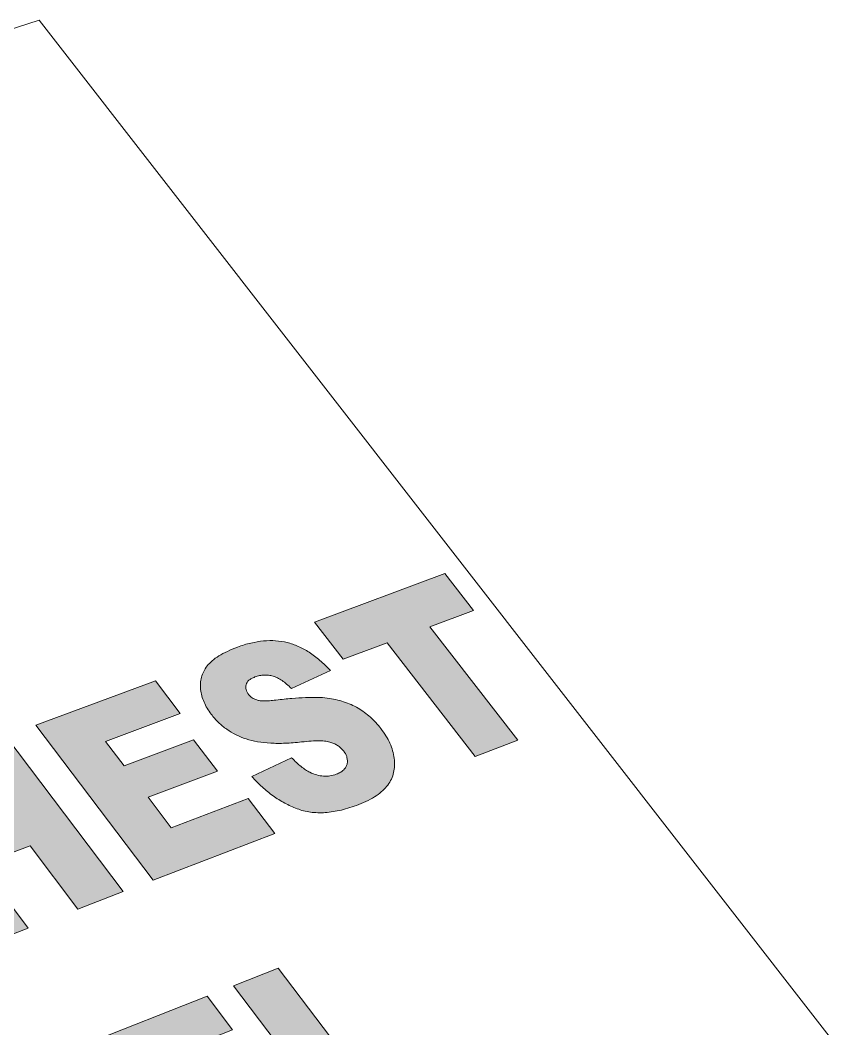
# Model space of a CAD drawing. Header units: millimetres. Extents: x 63.4 to 146.5, y -188.5 to -109.4.
# Drawn here: x 117.45 to 146.45, y -145.03 to -109.37 of the extents above; entities that cross this region are included whole.
import ezdxf

# ---------------------------------------------------------------- set-up
doc = ezdxf.new("R2010")
doc.units = ezdxf.units.MM
doc.header["$MEASUREMENT"] = 0
doc.layers.add('Ebene 1', color=7, linetype='Continuous', lineweight=0)

# ---------------------------------------------------------------- blocks, each defined once
blk = doc.blocks.new('Block_10')
at = {"layer": 'Ebene 1', "true_color": 0x3d3d3c, "transparency": 33554687}
h = blk.add_hatch(color=250, dxfattribs=at)
h.dxf.hatch_style = 2
h.paths.add_polyline_path([(132.461, -128.938), (127.844, -130.648), (128.858, -131.963), (130.416, -131.381), (133.524, -135.405), (135.036, -134.824), (131.931, -130.815), (133.471, -130.239), (132.461, -128.938)])
h = blk.add_hatch(color=250, dxfattribs=at)
h.dxf.hatch_style = 2
edge = h.paths.add_edge_path()
edge.add_spline(control_points=[(125.13, -131.534), (125, -131.582), (124.879, -131.633), (124.769, -131.685), (124.659, -131.737), (124.56, -131.79), (124.47, -131.846), (124.381, -131.902), (124.302, -131.959), (124.233, -132.019), (124.164, -132.078), (124.106, -132.139), (124.058, -132.202), (124.009, -132.265), (123.968, -132.33), (123.934, -132.396), (123.9, -132.463), (123.874, -132.531), (123.854, -132.6), (123.834, -132.669), (123.822, -132.741), (123.817, -132.813), (123.812, -132.886), (123.814, -132.96), (123.823, -133.035), (123.832, -133.11), (123.847, -133.185), (123.868, -133.259), (123.888, -133.333), (123.914, -133.406), (123.945, -133.479), (123.977, -133.552), (124.014, -133.623), (124.056, -133.694), (124.098, -133.765), (124.146, -133.835), (124.199, -133.905), (124.279, -134.01), (124.365, -134.107), (124.457, -134.197), (124.549, -134.286), (124.647, -134.367), (124.75, -134.44), (124.853, -134.513), (124.962, -134.578), (125.077, -134.635), (125.191, -134.692), (125.311, -134.74), (125.436, -134.781), (125.561, -134.822), (125.696, -134.855), (125.84, -134.88), (125.984, -134.905), (126.137, -134.922), (126.301, -134.931), (126.464, -134.94), (126.636, -134.941), (126.819, -134.934), (127.001, -134.926), (127.192, -134.911), (127.394, -134.888), (127.516, -134.873), (127.63, -134.863), (127.734, -134.856), (127.838, -134.849), (127.934, -134.846), (128.02, -134.848), (128.106, -134.849), (128.182, -134.854), (128.25, -134.863), (128.318, -134.872), (128.376, -134.885), (128.425, -134.902), (128.475, -134.918), (128.522, -134.937), (128.566, -134.958), (128.61, -134.98), (128.651, -135.003), (128.689, -135.029), (128.727, -135.055), (128.762, -135.083), (128.794, -135.114), (128.827, -135.144), (128.857, -135.177), (128.884, -135.213), (128.912, -135.249), (128.936, -135.286), (128.955, -135.323), (128.974, -135.36), (128.988, -135.398), (128.998, -135.436), (129.008, -135.473), (129.014, -135.511), (129.014, -135.55), (129.015, -135.589), (129.012, -135.628), (129.003, -135.668), (128.994, -135.707), (128.98, -135.743), (128.959, -135.778), (128.939, -135.813), (128.913, -135.845), (128.881, -135.875), (128.849, -135.906), (128.812, -135.933), (128.768, -135.959), (128.725, -135.985), (128.676, -136.008), (128.621, -136.029), (128.547, -136.057), (128.472, -136.077), (128.396, -136.088), (128.321, -136.1), (128.244, -136.103), (128.167, -136.097), (128.089, -136.091), (128.01, -136.077), (127.93, -136.055), (127.851, -136.032), (127.769, -136), (127.687, -135.96), (127.637, -135.936), (127.586, -135.907), (127.534, -135.874), (127.482, -135.84), (127.429, -135.802), (127.375, -135.759), (127.321, -135.716), (127.266, -135.668), (127.211, -135.616), (127.155, -135.563), (127.098, -135.506), (127.041, -135.445), (127.041, -135.445), (125.635, -136.106), (125.635, -136.106), (125.751, -136.239), (125.871, -136.363), (125.996, -136.477), (126.121, -136.591), (126.25, -136.696), (126.383, -136.791), (126.516, -136.886), (126.654, -136.972), (126.796, -137.048), (126.938, -137.125), (127.084, -137.192), (127.235, -137.249), (127.385, -137.306), (127.543, -137.346), (127.709, -137.369), (127.875, -137.391), (128.049, -137.396), (128.231, -137.384), (128.413, -137.371), (128.602, -137.341), (128.799, -137.294), (128.996, -137.247), (129.2, -137.183), (129.413, -137.101), (129.534, -137.055), (129.646, -137.006), (129.749, -136.954), (129.852, -136.902), (129.947, -136.847), (130.032, -136.789), (130.118, -136.732), (130.194, -136.672), (130.262, -136.609), (130.33, -136.547), (130.39, -136.481), (130.44, -136.413), (130.49, -136.346), (130.533, -136.275), (130.567, -136.201), (130.602, -136.128), (130.628, -136.052), (130.647, -135.973), (130.666, -135.894), (130.678, -135.812), (130.681, -135.727), (130.685, -135.643), (130.681, -135.556), (130.669, -135.466), (130.657, -135.377), (130.638, -135.288), (130.612, -135.2), (130.586, -135.111), (130.554, -135.023), (130.515, -134.935), (130.475, -134.848), (130.43, -134.76), (130.377, -134.673), (130.324, -134.587), (130.265, -134.5), (130.199, -134.414), (130.142, -134.341), (130.083, -134.27), (130.021, -134.203), (129.959, -134.136), (129.894, -134.073), (129.827, -134.013), (129.759, -133.953), (129.689, -133.896), (129.616, -133.843), (129.543, -133.79), (129.468, -133.74), (129.389, -133.694), (129.311, -133.647), (129.229, -133.605), (129.144, -133.567), (129.059, -133.528), (128.971, -133.494), (128.88, -133.465), (128.789, -133.435), (128.695, -133.409), (128.598, -133.388), (128.501, -133.366), (128.401, -133.349), (128.298, -133.336), (128.195, -133.324), (128.079, -133.317), (127.952, -133.314), (127.825, -133.31), (127.685, -133.312), (127.534, -133.317), (127.383, -133.323), (127.22, -133.334), (127.045, -133.349), (126.871, -133.364), (126.684, -133.383), (126.486, -133.408), (126.405, -133.418), (126.331, -133.426), (126.262, -133.431), (126.194, -133.436), (126.132, -133.438), (126.076, -133.438), (126.02, -133.438), (125.97, -133.435), (125.926, -133.429), (125.882, -133.423), (125.844, -133.414), (125.812, -133.402), (125.78, -133.393), (125.75, -133.381), (125.723, -133.369), (125.695, -133.356), (125.669, -133.342), (125.644, -133.326), (125.62, -133.31), (125.598, -133.293), (125.578, -133.274), (125.558, -133.256), (125.539, -133.235), (125.522, -133.214), (125.5, -133.185), (125.482, -133.156), (125.466, -133.126), (125.451, -133.097), (125.44, -133.068), (125.432, -133.039), (125.424, -133.01), (125.42, -132.98), (125.42, -132.951), (125.419, -132.922), (125.423, -132.893), (125.43, -132.864), (125.437, -132.835), (125.449, -132.808), (125.465, -132.782), (125.482, -132.756), (125.503, -132.732), (125.53, -132.709), (125.556, -132.687), (125.587, -132.666), (125.623, -132.646), (125.659, -132.626), (125.699, -132.608), (125.745, -132.591), (125.799, -132.571), (125.853, -132.555), (125.907, -132.543), (125.961, -132.532), (126.014, -132.525), (126.067, -132.523), (126.121, -132.52), (126.173, -132.522), (126.226, -132.529), (126.279, -132.535), (126.332, -132.547), (126.384, -132.562), (126.436, -132.578), (126.488, -132.599), (126.541, -132.625), (126.594, -132.652), (126.648, -132.683), (126.702, -132.72), (126.756, -132.756), (126.811, -132.798), (126.866, -132.844), (126.921, -132.891), (126.977, -132.943), (127.033, -133), (127.033, -133), (128.413, -132.364), (128.413, -132.364), (128.29, -132.231), (128.166, -132.111), (128.041, -132.004), (127.916, -131.896), (127.79, -131.802), (127.662, -131.719), (127.535, -131.637), (127.407, -131.567), (127.277, -131.509), (127.147, -131.452), (127.016, -131.407), (126.883, -131.374), (126.752, -131.342), (126.616, -131.321), (126.477, -131.312), (126.338, -131.302), (126.195, -131.304), (126.049, -131.317), (125.903, -131.33), (125.753, -131.355), (125.6, -131.391), (125.447, -131.427), (125.29, -131.475), (125.13, -131.534)], knot_values=[0, 0, 0, 0, 1, 1, 1, 2, 2, 2, 3, 3, 3, 4, 4, 4, 5, 5, 5, 6, 6, 6, 7, 7, 7, 8, 8, 8, 9, 9, 9, 10, 10, 10, 11, 11, 11, 12, 12, 12, 13, 13, 13, 14, 14, 14, 15, 15, 15, 16, 16, 16, 17, 17, 17, 18, 18, 18, 19, 19, 19, 20, 20, 20, 21, 21, 21, 22, 22, 22, 23, 23, 23, 24, 24, 24, 25, 25, 25, 26, 26, 26, 27, 27, 27, 28, 28, 28, 29, 29, 29, 30, 30, 30, 31, 31, 31, 32, 32, 32, 33, 33, 33, 34, 34, 34, 35, 35, 35, 36, 36, 36, 37, 37, 37, 38, 38, 38, 39, 39, 39, 40, 40, 40, 41, 41, 41, 42, 42, 42, 43, 43, 43, 44, 44, 44, 45, 45, 45, 46, 46, 46, 47, 47, 47, 48, 48, 48, 49, 49, 49, 50, 50, 50, 51, 51, 51, 52, 52, 52, 53, 53, 53, 54, 54, 54, 55, 55, 55, 56, 56, 56, 57, 57, 57, 58, 58, 58, 59, 59, 59, 60, 60, 60, 61, 61, 61, 62, 62, 62, 63, 63, 63, 64, 64, 64, 65, 65, 65, 66, 66, 66, 67, 67, 67, 68, 68, 68, 69, 69, 69, 70, 70, 70, 71, 71, 71, 72, 72, 72, 73, 73, 73, 74, 74, 74, 75, 75, 75, 76, 76, 76, 77, 77, 77, 78, 78, 78, 79, 79, 79, 80, 80, 80, 81, 81, 81, 82, 82, 82, 83, 83, 83, 84, 84, 84, 85, 85, 85, 86, 86, 86, 87, 87, 87, 88, 88, 88, 89, 89, 89, 90, 90, 90, 91, 91, 91, 92, 92, 92, 93, 93, 93, 94, 94, 94, 95, 95, 95, 96, 96, 96, 97, 97, 97, 98, 98, 98, 99, 99, 99, 100, 100, 100, 101, 101, 101, 102, 102, 102, 103, 103, 103, 104, 104, 104, 105, 105, 105, 106, 106, 106, 107, 107, 107, 108, 108, 108, 109, 109, 109, 110, 110, 110, 110], degree=3, periodic=0)
edge.add_line((125.13, -131.534), (125.13, -131.534))
h = blk.add_hatch(color=250, dxfattribs=at)
h.dxf.hatch_style = 2
h.paths.add_polyline_path([(122.228, -132.728), (117.995, -134.296), (122.144, -139.775), (126.444, -138.124), (125.501, -136.888), (122.786, -137.922), (121.968, -136.845), (124.416, -135.919), (123.573, -134.813), (121.124, -135.733), (120.465, -134.866), (123.107, -133.88), (122.228, -132.728)])
h = blk.add_hatch(color=250, dxfattribs=at)
h.dxf.hatch_style = 2
h.paths.add_polyline_path([(116.94, -134.687), (115.328, -135.284), (116.776, -137.206), (115.015, -137.867), (113.565, -135.937), (111.94, -136.539), (116.103, -142.095), (117.724, -141.472), (116.034, -139.223), (117.794, -138.557), (119.483, -140.797), (121.091, -140.179), (116.94, -134.687)])
h = blk.add_hatch(color=250, dxfattribs=at)
h.dxf.hatch_style = 2
h.paths.add_polyline_path([(126.568, -142.89), (124.987, -143.512), (129.216, -149.096), (133.236, -147.457), (132.193, -146.09), (129.748, -147.078), (126.568, -142.89)])
h = blk.add_hatch(color=250, dxfattribs=at)
h.dxf.hatch_style = 2
h.paths.add_polyline_path([(124.055, -143.878), (119.753, -145.571), (123.995, -151.225), (128.361, -149.444), (127.398, -148.17), (124.642, -149.284), (123.806, -148.173), (126.293, -147.173), (125.431, -146.033), (122.942, -147.025), (122.269, -146.131), (124.953, -145.066), (124.055, -143.878)])
at = {"layer": 'Ebene 1'}
for points in [[(132.461, -128.938), (127.844, -130.648), (128.858, -131.963), (130.416, -131.381), (133.524, -135.405), (135.036, -134.824), (131.931, -130.815), (133.471, -130.239), (132.461, -128.938)], [(122.228, -132.728), (117.995, -134.296), (122.144, -139.775), (126.444, -138.124), (125.501, -136.888), (122.786, -137.922), (121.968, -136.845), (124.416, -135.919), (123.573, -134.813), (121.124, -135.733), (120.465, -134.866), (123.107, -133.88), (122.228, -132.728)], [(116.94, -134.687), (115.328, -135.284), (116.776, -137.206), (115.015, -137.867), (113.565, -135.937), (111.94, -136.539), (116.103, -142.095), (117.724, -141.472), (116.034, -139.223), (117.794, -138.557), (119.483, -140.797), (121.091, -140.179), (116.94, -134.687)], [(126.568, -142.89), (124.987, -143.512), (129.216, -149.096), (133.236, -147.457), (132.193, -146.09), (129.748, -147.078), (126.568, -142.89)], [(124.055, -143.878), (119.753, -145.571), (123.995, -151.225), (128.361, -149.444), (127.398, -148.17), (124.642, -149.284), (123.806, -148.173), (126.293, -147.173), (125.431, -146.033), (122.942, -147.025), (122.269, -146.131), (124.953, -145.066), (124.055, -143.878)]]:
    blk.add_lwpolyline(points, dxfattribs=at)
blk.add_open_spline([(125.13, -131.534), (125, -131.582), (124.879, -131.633), (124.769, -131.685), (124.659, -131.737), (124.56, -131.79), (124.47, -131.846), (124.381, -131.902), (124.302, -131.959), (124.233, -132.019), (124.164, -132.078), (124.106, -132.139), (124.058, -132.202), (124.009, -132.265), (123.968, -132.33), (123.934, -132.396), (123.9, -132.463), (123.874, -132.531), (123.854, -132.6), (123.834, -132.669), (123.822, -132.741), (123.817, -132.813), (123.812, -132.886), (123.814, -132.96), (123.823, -133.035), (123.832, -133.11), (123.847, -133.185), (123.868, -133.259), (123.888, -133.333), (123.914, -133.406), (123.945, -133.479), (123.977, -133.552), (124.014, -133.623), (124.056, -133.694), (124.098, -133.765), (124.146, -133.835), (124.199, -133.905), (124.279, -134.01), (124.365, -134.107), (124.457, -134.197), (124.549, -134.286), (124.647, -134.367), (124.75, -134.44), (124.853, -134.513), (124.962, -134.578), (125.077, -134.635), (125.191, -134.692), (125.311, -134.74), (125.436, -134.781), (125.561, -134.822), (125.696, -134.855), (125.84, -134.88), (125.984, -134.905), (126.137, -134.922), (126.301, -134.931), (126.464, -134.94), (126.636, -134.941), (126.819, -134.934), (127.001, -134.926), (127.192, -134.911), (127.394, -134.888), (127.516, -134.873), (127.63, -134.863), (127.734, -134.856), (127.838, -134.849), (127.934, -134.846), (128.02, -134.848), (128.106, -134.849), (128.182, -134.854), (128.25, -134.863), (128.318, -134.872), (128.376, -134.885), (128.425, -134.902), (128.475, -134.918), (128.522, -134.937), (128.566, -134.958), (128.61, -134.98), (128.651, -135.003), (128.689, -135.029), (128.727, -135.055), (128.762, -135.083), (128.794, -135.114), (128.827, -135.144), (128.857, -135.177), (128.884, -135.213), (128.912, -135.249), (128.936, -135.286), (128.955, -135.323), (128.974, -135.36), (128.988, -135.398), (128.998, -135.436), (129.008, -135.473), (129.014, -135.511), (129.014, -135.55), (129.015, -135.589), (129.012, -135.628), (129.003, -135.668), (128.994, -135.707), (128.98, -135.743), (128.959, -135.778), (128.939, -135.813), (128.913, -135.845), (128.881, -135.875), (128.849, -135.906), (128.812, -135.933), (128.768, -135.959), (128.725, -135.985), (128.676, -136.008), (128.621, -136.029), (128.547, -136.057), (128.472, -136.077), (128.396, -136.088), (128.321, -136.1), (128.244, -136.103), (128.167, -136.097), (128.089, -136.091), (128.01, -136.077), (127.93, -136.055), (127.851, -136.032), (127.769, -136), (127.687, -135.96), (127.637, -135.936), (127.586, -135.907), (127.534, -135.874), (127.482, -135.84), (127.429, -135.802), (127.375, -135.759), (127.321, -135.716), (127.266, -135.668), (127.211, -135.616), (127.155, -135.563), (127.098, -135.506), (127.041, -135.445), (127.041, -135.445), (125.635, -136.106), (125.635, -136.106), (125.751, -136.239), (125.871, -136.363), (125.996, -136.477), (126.121, -136.591), (126.25, -136.696), (126.383, -136.791), (126.516, -136.886), (126.654, -136.972), (126.796, -137.048), (126.938, -137.125), (127.084, -137.192), (127.235, -137.249), (127.385, -137.306), (127.543, -137.346), (127.709, -137.369), (127.875, -137.391), (128.049, -137.396), (128.231, -137.384), (128.413, -137.371), (128.602, -137.341), (128.799, -137.294), (128.996, -137.247), (129.2, -137.183), (129.413, -137.101), (129.534, -137.055), (129.646, -137.006), (129.749, -136.954), (129.852, -136.902), (129.947, -136.847), (130.032, -136.789), (130.118, -136.732), (130.194, -136.672), (130.262, -136.609), (130.33, -136.547), (130.39, -136.481), (130.44, -136.413), (130.49, -136.346), (130.533, -136.275), (130.567, -136.201), (130.602, -136.128), (130.628, -136.052), (130.647, -135.973), (130.666, -135.894), (130.678, -135.812), (130.681, -135.727), (130.685, -135.643), (130.681, -135.556), (130.669, -135.466), (130.657, -135.377), (130.638, -135.288), (130.612, -135.2), (130.586, -135.111), (130.554, -135.023), (130.515, -134.935), (130.475, -134.848), (130.43, -134.76), (130.377, -134.673), (130.324, -134.587), (130.265, -134.5), (130.199, -134.414), (130.142, -134.341), (130.083, -134.27), (130.021, -134.203), (129.959, -134.136), (129.894, -134.073), (129.827, -134.013), (129.759, -133.953), (129.689, -133.896), (129.616, -133.843), (129.543, -133.79), (129.468, -133.74), (129.389, -133.694), (129.311, -133.647), (129.229, -133.605), (129.144, -133.567), (129.059, -133.528), (128.971, -133.494), (128.88, -133.465), (128.789, -133.435), (128.695, -133.409), (128.598, -133.388), (128.501, -133.366), (128.401, -133.349), (128.298, -133.336), (128.195, -133.324), (128.079, -133.317), (127.952, -133.314), (127.825, -133.31), (127.685, -133.312), (127.534, -133.317), (127.383, -133.323), (127.22, -133.334), (127.045, -133.349), (126.871, -133.364), (126.684, -133.383), (126.486, -133.408), (126.405, -133.418), (126.331, -133.426), (126.262, -133.431), (126.194, -133.436), (126.132, -133.438), (126.076, -133.438), (126.02, -133.438), (125.97, -133.435), (125.926, -133.429), (125.882, -133.423), (125.844, -133.414), (125.812, -133.402), (125.78, -133.393), (125.75, -133.381), (125.723, -133.369), (125.695, -133.356), (125.669, -133.342), (125.644, -133.326), (125.62, -133.31), (125.598, -133.293), (125.578, -133.274), (125.558, -133.256), (125.539, -133.235), (125.522, -133.214), (125.5, -133.185), (125.482, -133.156), (125.466, -133.126), (125.451, -133.097), (125.44, -133.068), (125.432, -133.039), (125.424, -133.01), (125.42, -132.98), (125.42, -132.951), (125.419, -132.922), (125.423, -132.893), (125.43, -132.864), (125.437, -132.835), (125.449, -132.808), (125.465, -132.782), (125.482, -132.756), (125.503, -132.732), (125.53, -132.709), (125.556, -132.687), (125.587, -132.666), (125.623, -132.646), (125.659, -132.626), (125.699, -132.608), (125.745, -132.591), (125.799, -132.571), (125.853, -132.555), (125.907, -132.543), (125.961, -132.532), (126.014, -132.525), (126.067, -132.523), (126.121, -132.52), (126.173, -132.522), (126.226, -132.529), (126.279, -132.535), (126.332, -132.547), (126.384, -132.562), (126.436, -132.578), (126.488, -132.599), (126.541, -132.625), (126.594, -132.652), (126.648, -132.683), (126.702, -132.72), (126.756, -132.756), (126.811, -132.798), (126.866, -132.844), (126.921, -132.891), (126.977, -132.943), (127.033, -133), (127.033, -133), (128.413, -132.364), (128.413, -132.364), (128.29, -132.231), (128.166, -132.111), (128.041, -132.004), (127.916, -131.896), (127.79, -131.802), (127.662, -131.719), (127.535, -131.637), (127.407, -131.567), (127.277, -131.509), (127.147, -131.452), (127.016, -131.407), (126.883, -131.374), (126.752, -131.342), (126.616, -131.321), (126.477, -131.312), (126.338, -131.302), (126.195, -131.304), (126.049, -131.317), (125.903, -131.33), (125.753, -131.355), (125.6, -131.391), (125.447, -131.427), (125.29, -131.475), (125.13, -131.534)], degree=3, knots=[0, 0, 0, 0, 1, 1, 1, 2, 2, 2, 3, 3, 3, 4, 4, 4, 5, 5, 5, 6, 6, 6, 7, 7, 7, 8, 8, 8, 9, 9, 9, 10, 10, 10, 11, 11, 11, 12, 12, 12, 13, 13, 13, 14, 14, 14, 15, 15, 15, 16, 16, 16, 17, 17, 17, 18, 18, 18, 19, 19, 19, 20, 20, 20, 21, 21, 21, 22, 22, 22, 23, 23, 23, 24, 24, 24, 25, 25, 25, 26, 26, 26, 27, 27, 27, 28, 28, 28, 29, 29, 29, 30, 30, 30, 31, 31, 31, 32, 32, 32, 33, 33, 33, 34, 34, 34, 35, 35, 35, 36, 36, 36, 37, 37, 37, 38, 38, 38, 39, 39, 39, 40, 40, 40, 41, 41, 41, 42, 42, 42, 43, 43, 43, 44, 44, 44, 45, 45, 45, 46, 46, 46, 47, 47, 47, 48, 48, 48, 49, 49, 49, 50, 50, 50, 51, 51, 51, 52, 52, 52, 53, 53, 53, 54, 54, 54, 55, 55, 55, 56, 56, 56, 57, 57, 57, 58, 58, 58, 59, 59, 59, 60, 60, 60, 61, 61, 61, 62, 62, 62, 63, 63, 63, 64, 64, 64, 65, 65, 65, 66, 66, 66, 67, 67, 67, 68, 68, 68, 69, 69, 69, 70, 70, 70, 71, 71, 71, 72, 72, 72, 73, 73, 73, 74, 74, 74, 75, 75, 75, 76, 76, 76, 77, 77, 77, 78, 78, 78, 79, 79, 79, 80, 80, 80, 81, 81, 81, 82, 82, 82, 83, 83, 83, 84, 84, 84, 85, 85, 85, 86, 86, 86, 87, 87, 87, 88, 88, 88, 89, 89, 89, 90, 90, 90, 91, 91, 91, 92, 92, 92, 93, 93, 93, 94, 94, 94, 95, 95, 95, 96, 96, 96, 97, 97, 97, 98, 98, 98, 99, 99, 99, 100, 100, 100, 101, 101, 101, 102, 102, 102, 103, 103, 103, 104, 104, 104, 105, 105, 105, 106, 106, 106, 107, 107, 107, 108, 108, 108, 109, 109, 109, 110, 110, 110, 110], dxfattribs=at)
blk = doc.blocks.new('Block_9')
at = {"layer": 'Ebene 1'}
blk.add_lwpolyline([(118.12, -109.372), (146.454, -145.82), (108.203, -161.709), (79.28, -121.897)], close=True, dxfattribs=at)
blk.add_blockref('Block_10', (0, 0), dxfattribs=at)
blk = doc.blocks.new('Block_8')
at = {"layer": 'Ebene 1'}
blk.add_blockref('Block_9', (0, 0), dxfattribs=at)
blk = doc.blocks.new('Block_1')
at = {"layer": 'Ebene 1'}
blk.add_blockref('Block_8', (0, 0), dxfattribs=at)
blk = doc.blocks.new('Block_0')
at = {"layer": 'Ebene 1'}
blk.add_blockref('Block_1', (0, 0), dxfattribs=at)

msp = doc.modelspace()

# ---------------------------------------------------------------- block references
at = {"layer": 'Ebene 1'}
msp.add_blockref('Block_0', (0, 0), dxfattribs=at)

doc.saveas('drawing.dxf')
